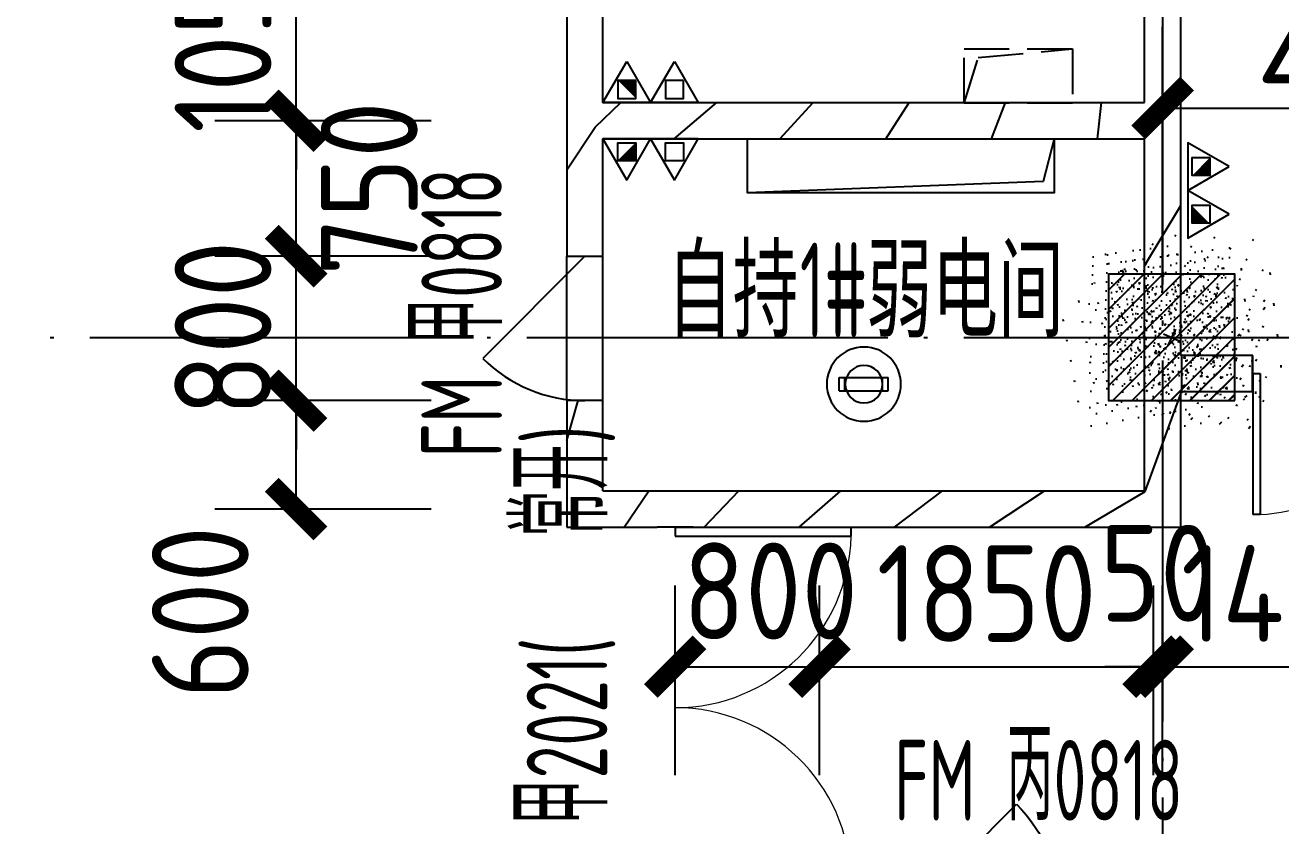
# Model space of a CAD drawing. Header units: inches. Extents: x 0 to 1813292486, y 0 to 3473589894.
# Drawn here: x 600483586 to 600490541, y 3473276914 to 3473281347 of the extents above; entities that cross this region are included whole.
import ezdxf
from ezdxf.xclip import XClip

# ---------------------------------------------------------------- set-up
doc = ezdxf.new("R2010")
doc.units = ezdxf.units.IN
doc.header["$LTSCALE"] = 1000
doc.header["$MEASUREMENT"] = 0
doc.header["$XCLIPFRAME"] = 2
doc.linetypes.add('AX-MALL-GIRD-200$0$DOTE', pattern=[2.4200000000000004, 2, -0.2, 0.02, -0.2])
doc.linetypes.add('EX-MALL-2F-DBKD$0$DASH', pattern=[0.35, 0.25, -0.1])
for name, color, linetype in [('A-Anno-Note', 241, 'Continuous'), ('AX-MALL-DIM-P02$0$A-Anno-Dims', 3, 'Continuous'), ('AX-MALL-DIM-P02$0$A-Detl-Thin', 131, 'Continuous'), ('AX-MALL-GIRD-200$0$A-Grid', 222, 'AX-MALL-GIRD-200$0$DOTE'), ('AX-MALL-P02-200$0$A-Anno-Note', 241, 'Continuous'), ('AX-MALL-WALL-P02$0$A-Anno-Note', 241, 'Continuous'), ('AX-MALL-WALL-P02-QT$0$A-Anno-Note', 241, 'Continuous'), ('AX-MALL-WALL-P02-QT$0$A-Detl-Thin', 131, 'Continuous'), ('AX-MALL-WALL-P02-QT$0$A-Wall', 2, 'Continuous'), ('AX-MALL-WALL-P02-QT$0$A-Wall-Patt', 13, 'Continuous'), ('AX-MALL-WALL-P02-QT$0$A-Wind', 4, 'Continuous'), ('AX-MALL-WORD-P02$0$A-Anno-Note', 241, 'Continuous'), ('AX-MALL-WORD-P02$0$A-Wind-Iden', 11, 'Continuous'), ('AX-MALL-ZTKD-P02$0$A-Anno-Note', 241, 'Continuous'), ('EX-MALL-2F-DBKD$0$0电井顶板开洞', 7, 'Continuous'), ('EX-MALL-2F-DBKD$0$TEL_底图', 7, 'Continuous'), ('EX-MALL-2F-DBKD-RD$0$TEL_底图', 7, 'Continuous'), ('PX-MALL-P02-LG$0$P-Exsh', 31, 'Continuous'), ('PX-MALL-P02-LG$0$PX-DSY-一层平面图$0$PX-B-P01$0$P-Gass-Anno', 41, 'Continuous'), ('SX-MALL-WALL-L-1F~2F$0$S-COLU', 30, 'Continuous'), ('SX-MALL-WALL-L-1F~2F$0$S-PATT-WALL', 83, 'Continuous'), ('SX-MALL-WALL-L-1F~2F$0$单形心', 4, 'Continuous')]:
    doc.layers.add(name, color=color, linetype=linetype)
doc.styles.add('AX-MALL-DIM-P02$0$_TCH_DIM_T3', font='gbenor.shx')
doc.styles.add('AX-MALL-WORD-P02$0$_TCH_WINDOW', font='gbenor.shx', dxfattribs={"bigfont": 'gbcbig.shx'})
doc.styles.add('AX-MALL-WORD-P02$0$STANDARD', font='gbenor.shx', dxfattribs={"bigfont": 'gbcbig.shx'})
doc.dimstyles.new('AX-MALL-DIM-P02$0$_TCH_ARCH&&180', dxfattribs={"dimtxt": 535.5, "dimasz": 270, "dimexe": 450, "dimexo": 450, "dimgap": 137.25, "dimtad": 1, "dimdec": 0, "dimzin": 0, "dimdsep": 46, "dimtxsty": 'AX-MALL-DIM-P02$0$_TCH_DIM_T3', "dimblk": 'AX-MALL-DIM-P02$0$_ArchTick', "dimcen": 0.09, "dimclrt": 7, "dimazin": 2, "dimtfac": 1, "dimtdec": 0, "dimtix": 1, "dimtmove": 2, "dimatfit": 3, "dimfxl": 500, "dimtolj": 1, "dimtzin": 0, "dimarcsym": 0})
pattern_1 = [(45, (0, 359.0227), (-353.55353201463, 353.55353201463), [])]

# ---------------------------------------------------------------- blocks, each defined once
blk = doc.blocks.new('AX-MALL-WORD-P02')
at = {"layer": 'AX-MALL-WORD-P02$0$A-Anno-Note', "style": 'AX-MALL-WORD-P02$0$STANDARD'}
for s, p in [('自持', (600319810.4878736, 3473167557.295706)), ('弱电间', (600320845.7210501, 3473167171.640971))]:
    blk.add_text(s, height=506.3829787234042, rotation=339.5681613092015, dxfattribs=at).set_placement(p)
at = {"layer": 'AX-MALL-WORD-P02$0$A-Anno-Note', "style": 'AX-MALL-WORD-P02$0$STANDARD', "width": 0.6}
blk.add_text('1#', height=525, rotation=339.5681613092015, dxfattribs=at).set_placement((600320501.3411562, 3473167299.932587))
at = {"layer": 'AX-MALL-WORD-P02$0$A-Wind-Iden', "style": 'AX-MALL-WORD-P02$0$_TCH_WINDOW', "width": 0.7}
for s, height, rotation, p in [('0818', 446.25, 69.56816131395966, (600319031.2846752, 3473168081.29827)), ('甲', 506.3829787234042, 69.56816131395966, (600318941.2075834, 3473167839.499621)), ('FM', 446.25, 69.56816131395966, (600318723.1118369, 3473167254.053802)), (')', 446.25, 69.5681612738726, (600319296.7488723, 3473167121.941134)), ('常开', 506.3829787234042, 69.5681612738726, (600319116.5946883, 3473166638.343836)), ('2021(', 446.25, 69.5681612738726, (600318649.246659, 3473165383.81708)), ('甲', 506.3829787234042, 69.5681612738726, (600318559.1695671, 3473165142.018431)), ('FM', 446.25, 339.5681615221386, (600320056.1825352, 3473164611.198679)), ('丙', 506.3829787234042, 339.5681615221386, (600320641.6283557, 3473164393.102934)), ('0818', 446.25, 339.5681615221386, (600320883.4270049, 3473164303.025844))]:
    blk.add_text(s, height=height, rotation=rotation, dxfattribs=at).set_placement(p)
blk = doc.blocks.new('AX-MALL-GIRD-200')
at = {"layer": 'AX-MALL-GIRD-200$0$A-Grid'}
for p, q in [((600241980.060326, 3473196551.41375), (600599876.0644244, 3473063224.650467)), ((600330787.703265, 3473189157.338247), (600292058.1643155, 3473085193.611165))]:
    blk.add_line(p, q, dxfattribs=at)
blk = doc.blocks.new('SX-MALL-WALL-L-1F~2F$0$BANWANG_XINGXIN')
at = {"color": 0}
for points in [[(0.7071067811865476, 0.7071067811865475), (-0.7071067811865477, -0.7071067811865475)], [(-0.7071067811865475, 0.7071067811865476), (0.7071067811865474, -0.7071067811865477)]]:
    blk.add_lwpolyline(points, dxfattribs=at)
blk = doc.blocks.new('SX-MALL-WALL-L-1F~2F')
at = {"layer": 'SX-MALL-WALL-L-1F~2F$0$S-PATT-WALL'}
h = blk.add_hatch(dxfattribs=at)
h.set_pattern_fill('钢筋混凝土', color=256, scale=15, pattern_type=2)
h.set_pattern_definition([(24.56816131876918, (600332895.3703448, 3473133870.135345), (-31.18316060756021, 68.21004687377882), []), (29.56816131876925, (600332895.3703448, 3473133870.135345), (97.53445422577846, -46.37920049590846), [11.25, -123.75]), (334.5681613187692, (600332895.3703448, 3473133870.135345), (19.88439775835759, 112.9961142864107), [9, -99]), (80.01956131876923, (600332903.4982159, 3473133866.270412), (117.4189029535321, 66.61682170576017), [9.5610285, -105.1713168]), (25.75236131876919, (600332905.8431298, 3473133898.247989), (141.3476152674957, -79.15081590010527), [16.87499999999951, -185.6249999999961]), (76.20376131876925, (600332917.6220934, 3473133891.652081), (182.3878362713222, 87.98253900728311), [14.3415432, -157.75695]), (330.7523613187692, (600332905.8431298, 3473133898.247989), (182.387767611897, 87.98268144025062), [13.49999999999975, -148.4999999999961]), (0.5681613187692669, (600332917.2812557, 3473133885.983436), (62.82047321120105, -87.84980446922418), [11.25, -123.75]), (305.5681613187692, (600332917.2812557, 3473133885.983436), (72.17288940056439, 89.18848105901375), [9, -99]), (51.01956131876926, (600332922.5162904, 3473133878.662615), (134.9933625470349, 1.33857134020591), [9.5610285, -105.1713168]), (17.06816131876921, (600332895.3703448, 3473133870.135345), (19.14085714793764, 46.15589493924091), [0.75, -97.8, 0.75, -100.5, 0.75, -99.375]), (347.0681613187692, (600332895.3703448, 3473133870.135345), (57.63084699394109, 41.66442757030211), [0.75, -57.3, 0.75, -95.55, 0.75, -37.875]), (307.0681613187692, (600332864.0247463, 3473133881.8125), (73.85474001336534, -31.12342331039777), [0.75, -37.5, 0.75, -117, 0.75, -155.25]), (297.0681613187692, (600332849.9684241, 3473133887.048892), (87.2164167648191, -16.46683781742514), [0.75, -48.75, 0.75, -77.69999999999999, 0.75, -110.25])])
h.paths.add_polyline_path([(600322636.5706084, 3473166130.999527), (600322880.9355905, 3473166786.961229), (600322224.9738877, 3473167031.326211), (600321980.6089056, 3473166375.364508)])
h = blk.add_hatch(dxfattribs=at)
h.set_pattern_fill('钢筋混凝土', color=256, scale=15, pattern_type=2)
h.set_pattern_definition([(24.56816131876918, (600332895.3703448, 3473133870.135345), (-31.18316060756021, 68.21004687377882), []), (29.56816131876925, (600332895.3703448, 3473133870.135345), (97.53445422577846, -46.37920049590846), [11.24999999999975, -123.749999999998]), (334.5681613187692, (600332895.3703448, 3473133870.135345), (19.8843977583576, 112.9961142864107), [8.999999999999755, -98.99999999999804]), (80.01956131876923, (600332903.4982159, 3473133866.270413), (117.4189029535321, 66.61682170576017), [9.5610285, -105.1713168]), (25.75236131876918, (600332905.8431298, 3473133898.247989), (141.3476152674957, -79.15081590010527), [16.87499999999999, -185.6249999999999]), (76.20376131876925, (600332917.6220934, 3473133891.652081), (182.3878362713222, 87.98253900728308), [14.3415432, -157.75695]), (330.7523613187692, (600332905.8431298, 3473133898.247989), (182.3877676118969, 87.98268144025063), [13.5, -148.4999999999999]), (0.5681613187692685, (600332917.2812557, 3473133885.983436), (62.82047321120105, -87.84980446922418), [11.25, -123.75]), (305.5681613187692, (600332917.2812557, 3473133885.983436), (72.17288940056437, 89.18848105901375), [8.999999999999998, -98.99999999999999]), (51.01956131876926, (600332922.5162905, 3473133878.662616), (134.9933625470349, 1.33857134020591), [9.5610285, -105.1713168]), (17.06816131876921, (600332895.3703448, 3473133870.135345), (19.14085714793764, 46.1558949392409), [0.7499999999999999, -97.79999999999998, 0.7499999999999999, -100.5, 0.7499999999999999, -99.37499999999999]), (347.0681613187692, (600332895.3703448, 3473133870.135345), (57.63084699394109, 41.66442757030211), [0.7499999999999999, -57.29999999999999, 0.7499999999999999, -95.54999999999998, 0.7499999999999999, -37.87499999999999]), (307.0681613187692, (600332864.0247462, 3473133881.8125), (73.85474001336533, -31.12342331039777), [0.7499999999999848, -37.49999999999903, 0.7499999999999848, -116.9999999999981, 0.7499999999999848, -155.2499999999961]), (297.0681613187692, (600332849.9684241, 3473133887.048892), (87.2164167648191, -16.46683781742514), [0.7499999999999999, -48.74999999999999, 0.7499999999999999, -77.69999999999997, 0.7499999999999999, -110.25])])
h.paths.add_polyline_path([(600322636.5706085, 3473166130.999527), (600322880.9355905, 3473166786.961229), (600322224.9738876, 3473167031.326211), (600321980.6089056, 3473166375.364508)])
at = {"layer": 'SX-MALL-WALL-L-1F~2F$0$S-COLU'}
blk.add_lwpolyline([(600322636.5706084, 3473166130.999527), (600322880.9355905, 3473166786.961229), (600322224.9738877, 3473167031.326211), (600321980.6089056, 3473166375.364508)], close=True, dxfattribs=at)
at = {"layer": 'SX-MALL-WALL-L-1F~2F$0$单形心', "xscale": 50, "yscale": 50, "zscale": 50}
blk.add_blockref('SX-MALL-WALL-L-1F~2F$0$BANWANG_XINGXIN', (600322430.772248, 3473166581.162868), dxfattribs=at)
blk = doc.blocks.new('SX-MALL-WALL-L-2F~3F')
ref = blk.add_blockref('SX-MALL-WALL-L-1F~2F', (0, 0))
XClip(ref).set_block_clipping_path([(600349769.7341375, 3473074679.418533), (600357001.7302529, 3473071985.287766), (600356499.8725733, 3473070638.124951), (600359302.5086629, 3473069594.060767), (600362345.1765132, 3473077761.653201), (600381551.4312518, 3473070606.759726), (600391553.7259278, 3473066880.611454), (600387749.827644, 3473056669.608357), (600391632.1759799, 3473055223.319679), (600395635.5522461, 3473065969.791956), (600406982.2408491, 3473061742.817497), (600403058.8006672, 3473051210.921831), (600412723.2437257, 3473047610.6332), (600445093.3740637, 3473134503.466942), (600393055.2444371, 3473153889.197227), (600387463.4997383, 3473138878.984498), (600380158.3525343, 3473141600.366193), (600382830.751978, 3473148774.027779), (600388210.8522022, 3473146769.782572), (600390696.2253517, 3473153441.399696), (600277474.697425, 3473195619.741203), (600273446.9822528, 3473184807.934726), (600257129.111771, 3473190886.82031), (600241575.9633431, 3473149136.690594), (600258197.8999482, 3473142944.531458), (600255239.7303221, 3473135003.762026), (600263182.3271956, 3473132044.911624), (600260741.6763649, 3473125493.34496), (600269350.4970673, 3473122286.306632), (600271511.1407766, 3473128086.235537), (600286270.1853781, 3473122588.058336), (600284109.5416689, 3473116788.129431), (600282580.7823727, 3473112684.400902), (600291840.7574171, 3473109234.788475), (600290827.7957876, 3473106515.642598), (600293360.405141, 3473105572.171298), (600294731.2544166, 3473109252.0137), (600323175.4764534, 3473098655.706329), (600321336.3302773, 3473093718.790065), (600344750.773286, 3473084996.222976), (600341987.4689643, 3473077578.540671), (600344583.6790427, 3473076611.376234), (600346015.5062013, 3473080454.904757), (600351201.5612961, 3473078522.947055)])
blk = doc.blocks.new('SX-MALL-WALL-2F~3F')
blk.add_blockref('SX-MALL-WALL-L-2F~3F', (0, 0))
blk = doc.blocks.new('EX-MALL-2F-DBKD-RD')
at = {"layer": 'EX-MALL-2F-DBKD-RD$0$TEL_底图', "color": 1, "linetype": 'ByBlock'}
blk.add_lwpolyline([(600320612.6135111, 3473168432.329733), (600322205.6633606, 3473167838.871919), (600322100.9355112, 3473167557.745475), (600320507.8856621, 3473168151.203289)], close=True, dxfattribs=at)
blk.add_lwpolyline([(600322205.6633153, 3473167838.871796), (600322064.4661366, 3473167638.539086), (600320507.8856618, 3473168151.203289)], dxfattribs=at)
blk = doc.blocks.new('EX-MALL-2F-DBKD')
at = {"layer": 'EX-MALL-2F-DBKD$0$0电井顶板开洞', "linetype": 'EX-MALL-2F-DBKD$0$DASH'}
blk.add_lwpolyline([(600322368.2997582, 3473167988.902359), (600321806.0469353, 3473168198.358232), (600321910.7748717, 3473168479.484644), (600322473.0276947, 3473168270.02877)], close=True, dxfattribs=at)
blk.add_lwpolyline([(600321806.046936, 3473168198.358235), (600321968.0887792, 3473168407.435842), (600322472.7535745, 3473168270.130889)], dxfattribs=at)
at = {"layer": 'EX-MALL-2F-DBKD$0$TEL_底图'}
blk.add_blockref('EX-MALL-2F-DBKD-RD', (0, 0), dxfattribs=at)
blk = doc.blocks.new('AX-MALL-WALL-P02-QT$0$$DorLib2D$00000002')
for p, q in [((-0.5, -5.684341886080802e-17), (-0.5000000000000007, 0.4875)), ((-0.4750000000000007, 0.4875), (-0.5000000000000007, 0.4875)), ((-0.475, -2.842170943040401e-17), (-0.4750000000000007, 0.4875)), ((0.475, -2.842170943040401e-17), (0.4750000000000007, 0.4875)), ((0.4750000000000007, 0.4875), (0.5000000000000007, 0.4875)), ((0.5, -5.684341886080802e-17), (0.5000000000000007, 0.4875)), ((-0.5, -5.684341886080802e-17), (-0.475, -2.842170943040401e-17)), ((0.5, -5.684341886080802e-17), (0.475, -2.842170943040401e-17))]:
    blk.add_line(p, q)
at = {"lineweight": 13}
for centre, start, end in [((-0.4875, -4.263256414560601e-17), 0, 88.53071641864632), ((0.4875, -4.263256414560601e-17), 91.4692835813537, 180)]:
    blk.add_arc(centre, 0.4875, start, end, dxfattribs=at)
blk = doc.blocks.new('AX-MALL-WALL-P02-QT$0$$DorLib2D$00000114')
at = {"color": 0}
blk.add_line((0.4999999999999964, 3.552713678800501e-15), (-0.2071067811864751, 0.7071067811864857), dxfattribs=at)
blk.add_arc((0.5000000000013856, -1.154631945610163e-12), 1.000000000001696, 135, 180, dxfattribs=at)
blk = doc.blocks.new('AX-MALL-WALL-P02-QT')
at = {"layer": 'AX-MALL-WALL-P02-QT$0$A-Wall-Patt'}
h = blk.add_hatch(dxfattribs=at)
h.set_pattern_fill('普通砖', color=256, scale=200, style=0)
h.set_pattern_definition(pattern_1)
h.paths.add_polyline_path([(600322771.5929817, 3473167734.759731), (600322896.5380679, 3473167688.214019), (600323908.9072791, 3473170405.769646), (600323783.9621929, 3473170452.315357), (600323686.5803666, 3473170381.879397), (600322744.0297217, 3473167851.741401)])
h = blk.add_hatch(dxfattribs=at)
h.set_pattern_fill('普通砖', color=256, scale=200, style=0)
h.set_pattern_definition(pattern_1)
h.paths.add_polyline_path([(600319932.7652808, 3473168899.019896), (600320264.4034702, 3473169789.253634), (600320076.9858407, 3473169859.0722), (600319710.4383682, 3473168875.129648), (600319835.3834544, 3473168828.583937)])
h = blk.add_hatch(dxfattribs=at)
h.set_pattern_fill('普通砖', color=256, scale=200, style=0)
h.set_pattern_definition(pattern_1)
h.paths.add_polyline_path([(600319835.3834546, 3473168828.583937), (600319862.9467146, 3473168711.602267), (600322674.2111555, 3473167664.323771), (600322771.5929817, 3473167734.75973), (600322744.0297217, 3473167851.741401), (600319932.7652808, 3473168899.019896)])
h = blk.add_hatch(dxfattribs=at)
h.set_pattern_fill('普通砖', color=256, scale=200, style=0)
h.set_pattern_definition(pattern_1)
h.paths.add_polyline_path([(600319710.4383682, 3473168875.129648), (600319448.6187444, 3473168172.313537), (600319636.0363739, 3473168102.494971), (600319862.9467146, 3473168711.602267), (600319835.3834547, 3473168828.583937)])
h = blk.add_hatch(dxfattribs=at)
h.set_pattern_fill('普通砖', color=256, scale=200, style=0)
h.set_pattern_definition(pattern_1)
h.paths.add_polyline_path([(600322345.3355597, 3473166399.563469), (600322442.717386, 3473166469.999428), (600322896.5380678, 3473167688.214019), (600322771.5929817, 3473167734.75973), (600322674.2111555, 3473167664.323771), (600322220.3904736, 3473166446.10918)])
h = blk.add_hatch(dxfattribs=at)
h.set_pattern_fill('普通砖', color=256, scale=200, style=0)
h.set_pattern_definition(pattern_1)
h.paths.add_polyline_path([(600319182.2156893, 3473166884.28037), (600319356.7621084, 3473167352.824453), (600319169.3444791, 3473167422.643019), (600318924.9794936, 3473166766.681307)])
h = blk.add_hatch(dxfattribs=at)
h.set_pattern_fill('普通砖', color=256, scale=200, style=0)
h.set_pattern_definition(pattern_1)
h.paths.add_polyline_path([(600319182.2156893, 3473166884.28037), (600318924.9794936, 3473166766.681307), (600319393.523567, 3473166592.134892), (600319510.5052371, 3473166619.698151), (600319557.050948, 3473166744.643238)])
h = blk.add_hatch(dxfattribs=at)
h.set_pattern_fill('普通砖', color=256, scale=200, style=0)
h.set_pattern_definition(pattern_1)
h.paths.add_polyline_path([(600319510.5052371, 3473166619.698152), (600319580.9411964, 3473166522.316325), (600322111.0791922, 3473165579.76568), (600321993.4801292, 3473165837.001876), (600319557.050948, 3473166744.643238)])
h = blk.add_hatch(dxfattribs=at)
h.set_pattern_fill('普通砖', color=256, scale=200, style=0)
h.set_pattern_definition(pattern_1)
h.paths.add_polyline_path([(600319393.523567, 3473166592.134892), (600319580.9411964, 3473166522.316325), (600319510.5052372, 3473166619.698151)])
h = blk.add_hatch(dxfattribs=at)
h.set_pattern_fill('普通砖', color=256, scale=200, style=0)
h.set_pattern_definition(pattern_1)
h.paths.add_polyline_path([(600322372.8988197, 3473166282.581799), (600322747.7340783, 3473166142.944666), (600322817.5526446, 3473166330.362296), (600322442.717386, 3473166469.999428), (600322345.3355597, 3473166399.563469)])
h = blk.add_hatch(dxfattribs=at)
h.set_pattern_fill('普通砖', color=256, scale=200, style=0)
h.set_pattern_definition(pattern_1)
h.paths.add_polyline_path([(600321993.4801292, 3473165837.001876), (600322111.0791922, 3473165579.76568), (600322372.8988197, 3473166282.581799), (600322345.3355597, 3473166399.563469), (600322220.3904736, 3473166446.10918)])
at = {"layer": 'AX-MALL-WALL-P02-QT$0$A-Wall'}
for p, q in [((600322744.0297217, 3473167851.741401), (600323686.5803666, 3473170381.879397)), ((600322896.5380679, 3473167688.214019), (600323908.9072791, 3473170405.769646)), ((600320076.9858407, 3473169859.0722), (600319710.4383682, 3473168875.129648)), ((600319932.7652808, 3473168899.019896), (600320264.4034702, 3473169789.253634)), ((600319932.7652808, 3473168899.019896), (600322744.0297217, 3473167851.741401)), ((600319710.4383682, 3473168875.129648), (600319448.6187444, 3473168172.313537)), ((600319636.0363739, 3473168102.494971), (600319862.9467146, 3473168711.602267)), ((600319862.9467146, 3473168711.602267), (600322674.2111555, 3473167664.323771)), ((600319448.6187444, 3473168172.313537), (600319636.0363739, 3473168102.494971)), ((600322220.3904736, 3473166446.10918), (600322674.2111555, 3473167664.323771)), ((600322442.717386, 3473166469.999428), (600322896.5380678, 3473167688.214019)), ((600319169.3444791, 3473167422.643019), (600318924.9794936, 3473166766.681307)), ((600319356.7621084, 3473167352.824453), (600319169.3444791, 3473167422.643019)), ((600319182.2156893, 3473166884.28037), (600319356.7621084, 3473167352.824453)), ((600319182.2156893, 3473166884.28037), (600319557.050948, 3473166744.643238)), ((600318924.9794936, 3473166766.681307), (600319393.523567, 3473166592.134892)), ((600319557.050948, 3473166744.643238), (600321993.4801292, 3473165837.001876)), ((600319580.9411964, 3473166522.316325), (600319393.523567, 3473166592.134892)), ((600319580.9411964, 3473166522.316325), (600322111.0791922, 3473165579.76568)), ((600322817.5526446, 3473166330.362296), (600322442.717386, 3473166469.999428)), ((600321993.4801292, 3473165837.001876), (600322220.3904736, 3473166446.10918)), ((600322747.7340783, 3473166142.944666), (600322817.5526446, 3473166330.362296)), ((600322111.0791922, 3473165579.76568), (600322372.8988197, 3473166282.581799)), ((600322372.8988197, 3473166282.581799), (600322747.7340783, 3473166142.944666))]:
    blk.add_line(p, q, dxfattribs=at)
at = {"layer": 'AX-MALL-WALL-P02-QT$0$A-Wind'}
for p, q in [((600319169.344479, 3473167422.643019), (600319448.6187443, 3473168172.313537)), ((600319356.7621084, 3473167352.824453), (600319636.0363737, 3473168102.494971))]:
    blk.add_line(p, q, dxfattribs=at)
at = {"layer": 'AX-MALL-WALL-P02-QT$0$A-Anno-Note'}
blk.add_blockref('EX-MALL-2F-DBKD', (0, 0), dxfattribs=at)
at = {"layer": 'AX-MALL-WALL-P02-QT$0$A-Detl-Thin'}
blk.add_blockref('SX-MALL-WALL-2F~3F', (0, 0), dxfattribs=at)
at = {"layer": 'AX-MALL-WALL-P02-QT$0$A-Wind'}
blk.add_blockref('AX-MALL-GIRD-200', (0, 0), dxfattribs=at)
at = {"layer": 'AX-MALL-WALL-P02-QT$0$A-Wind', "zscale": 200}
for name, p, xscale, yscale, rotation in [('AX-MALL-WALL-P02-QT$0$$DorLib2D$00000114', (600319402.6904263, 3473167762.568995), 800, 800, 69.5681613204299), ('AX-MALL-WALL-P02-QT$0$$DorLib2D$00000002', (600319138.1395497, 3473165620.137461), -2000, -2000, 69.56816131385352), ('AX-MALL-WALL-P02-QT$0$$DorLib2D$00000002', (600323532.313879, 3473165957.379216), -1600, -1600, 339.5681613118508), ('AX-MALL-WALL-P02-QT$0$$DorLib2D$00000114', (600320370.6144924, 3473163987.155374), -800, 800, 339.5681612787586)]:
    blk.add_blockref(name, p, dxfattribs=dict(at, xscale=xscale, yscale=yscale, rotation=rotation))
blk = doc.blocks.new('AX-MALL-WALL-P02')
at = {"layer": 'AX-MALL-WALL-P02$0$A-Anno-Note'}
blk.add_blockref('AX-MALL-WORD-P02', (0, 0), dxfattribs=at)
blk.add_blockref('AX-MALL-WALL-P02-QT', (0, 0), dxfattribs=at)
blk = doc.blocks.new('PX-MALL-P02-LG$0$PX-DSY-一层平面图$0$PX-B-P01$0$A$C3BA02923')
for p, q in [((-205.0528028229019, 54.52846630102431), (200.4903818683233, 54.52846630105341)), ((-205.0528028229019, 54.52846630102431), (-205.0528028229019, -54.52846630098065)), ((-158.9956803772366, 54.52846630102431), (-158.9956803772366, -54.52846630098065)), ((154.4332594227744, 54.52846630102431), (154.4332594227744, -54.52846630098065)), ((200.4903818683233, 54.52846630105341), (200.4903818685561, -54.52846630105341)), ((-205.0528028229019, -54.52846630098065), (200.4903818685561, -54.52846630105341))]:
    blk.add_line(p, q)
for radius in [308.1916796825826, 155.3229930804212]:
    blk.add_circle((0, 0), radius)
blk = doc.blocks.new('PX-MALL-P02-LG$0$MHQ')
at = {"layer": 'PX-MALL-P02-LG$0$P-Exsh', "ltscale": 0.7}
h = blk.add_hatch(dxfattribs=at)
h.set_pattern_fill('ANSI31', color=256, scale=25, style=0)
h.set_pattern_definition([(45, (-160019.2306599375, -42228.3236173685), (-28.0633003783411, 28.0633003783411), [])])
h.paths.add_polyline_path([(-75.0000000015425, 185.1731819980414), (75, 185.1731819980414), (75, 35.17318199802685), (-75.0000000015425, 35.17318199802685)])
for points in [[(0, 346.4101615137042), (-200, -1.455191522836685e-11), (200, -1.455191522836685e-11)], [(0, 346.4101615137042), (-200, -1.455191522836685e-11), (200, -1.455191522836685e-11)], [(0, 346.4101615137042), (-200, -1.455191522836685e-11), (200, -1.455191522836685e-11)], [(-75.0000000015425, 185.1731819980414), (75, 185.1731819980414), (75, 35.17318199802685), (-75.0000000015425, 35.17318199802685)]]:
    blk.add_lwpolyline(points, close=True, dxfattribs=at)
blk = doc.blocks.new('PX-MALL-P02-LG$0$A$C301F1425')
at = {"layer": 'PX-MALL-P02-LG$0$P-Exsh', "ltscale": 0.7}
for p in [(-200, 1.455191522836685e-11), (200, 1.455191522836685e-11)]:
    blk.add_blockref('PX-MALL-P02-LG$0$MHQ', p, dxfattribs=at)
blk = doc.blocks.new('PX-MALL-P02-LG$0$20200929200250')
at = {"layer": 'PX-MALL-P02-LG$0$P-Exsh', "ltscale": 0.7, "xscale": 0.6600000001490116, "yscale": 0.6600000001490116, "zscale": 0.6600000001490116}
for p in [(-132.0000001192093, 40), (131.9999997615814, 40)]:
    blk.add_blockref('PX-MALL-P02-LG$0$MHQ', p, dxfattribs=at)
blk = doc.blocks.new('PX-MALL-P02-LG')
at = {"yscale": 0.6600000001490116, "zscale": 0.6600000001490116}
for p, xscale, rotation in [((600320180.1567744, 3473168806.859193), -0.6600000001490116, 339.5681612990205), ((600320110.3382446, 3473168619.441662), 0.6600000001490116, 159.5681612164019)]:
    blk.add_blockref('PX-MALL-P02-LG$0$A$C301F1425', p, dxfattribs=dict(at, xscale=xscale, rotation=rotation))
at = {"layer": 'PX-MALL-P02-LG$0$P-Exsh', "rotation": 249.568161219482}
blk.add_blockref('PX-MALL-P02-LG$0$20200929200250', (600322761.7882348, 3473167326.497994), dxfattribs=at)
at = {"layer": 'PX-MALL-P02-LG$0$PX-DSY-一层平面图$0$PX-B-P01$0$P-Gass-Anno', "xscale": -0.6666666666666912, "yscale": 0.6666666666666912, "zscale": 0.6666666666666665, "rotation": 159.5681613098035}
blk.add_blockref('PX-MALL-P02-LG$0$PX-DSY-一层平面图$0$PX-B-P01$0$A$C3BA02923', (600320743.0902358, 3473166933.666349, -1.253959187397007e-07), dxfattribs=at)
blk = doc.blocks.new('AX-MALL-ZTKD-P02')
at = {"layer": 'AX-MALL-ZTKD-P02$0$A-Anno-Note'}
blk.add_blockref('AX-MALL-GIRD-200', (0, 0), dxfattribs=at)
blk = doc.blocks.new('AX-MALL-DIM-P02$0$_ArchTick')
at = {"color": 0, "linetype": 'ByBlock', "const_width": 0.4}
blk.add_lwpolyline([(-0.5, -0.5), (0.5, 0.5)], dxfattribs=at)
blk = doc.blocks.new('*D1135')
at = {"layer": 'AX-MALL-DIM-P02$0$A-Anno-Dims', "color": 0, "lineweight": -2, "transparency": 16777216}
for p, q in [((600318465.8641696, 3473167684.710076), (600317342.9000013, 3473168103.04718)), ((600317555.1339648, 3473167383.702509), (600317764.5896673, 3473167945.955406)), ((600318256.408467, 3473167122.457179), (600317133.4442987, 3473167540.794283))]:
    blk.add_line(p, q, dxfattribs=at)
at = {"layer": 'AX-MALL-DIM-P02$0$A-Anno-Dims', "color": 0, "lineweight": -2, "transparency": 16777216, "xscale": 270, "yscale": 270, "zscale": 270}
for p, rotation in [((600317764.5896673, 3473167945.955406), 69.5681613207719), ((600317555.1339648, 3473167383.702509), 249.5681613207719)]:
    blk.add_blockref('AX-MALL-DIM-P02$0$_ArchTick', p, dxfattribs=dict(at, rotation=rotation))
at = {"layer": 'AX-MALL-DIM-P02$0$A-Anno-Dims', "color": 7, "transparency": 16777216, "insert": (600316857.876514, 3473167033.103238), "char_height": 535.5, "attachment_point": 5, "rotation": 69.5681613207719, "style": 'AX-MALL-DIM-P02$0$_TCH_DIM_T3'}
blk.add_mtext('\\A1;600', dxfattribs=at)
blk = doc.blocks.new('*D1136')
at = {"layer": 'AX-MALL-DIM-P02$0$A-Anno-Dims', "color": 0, "lineweight": -2, "transparency": 16777216}
for p, q in [((600318043.8639326, 3473168695.625924), (600318138.1189971, 3473168948.639724)), ((600318745.138435, 3473168434.380595), (600317622.1742666, 3473168852.717699)), ((600317764.5896676, 3473167945.955408), (600318043.8639326, 3473168695.625924)), ((600318465.8641698, 3473167684.710078), (600317342.9000015, 3473168103.047182)), ((600317764.5896676, 3473167945.955408), (600317670.3346031, 3473167692.941608))]:
    blk.add_line(p, q, dxfattribs=at)
at = {"layer": 'AX-MALL-DIM-P02$0$A-Anno-Dims', "color": 0, "lineweight": -2, "transparency": 16777216, "xscale": 270, "yscale": 270, "zscale": 270}
for p, rotation in [((600318043.8639326, 3473168695.625924), 249.5681613177575), ((600317764.5896676, 3473167945.955408), 69.5681613177575)]:
    blk.add_blockref('AX-MALL-DIM-P02$0$_ArchTick', p, dxfattribs=dict(at, rotation=rotation))
at = {"layer": 'AX-MALL-DIM-P02$0$A-Anno-Dims', "color": 7, "transparency": 16777216, "insert": (600317524.7061002, 3473168462.173263), "char_height": 535.5, "attachment_point": 5, "rotation": 69.56816131775747, "style": 'AX-MALL-DIM-P02$0$_TCH_DIM_T3'}
blk.add_mtext('\\A1;800', dxfattribs=at)
blk = doc.blocks.new('*D1137')
at = {"layer": 'AX-MALL-DIM-P02$0$A-Anno-Dims', "color": 0, "lineweight": -2, "transparency": 16777216}
for p, q in [((600319006.958059, 3473169137.196705), (600317883.9938906, 3473169555.533809)), ((600318043.8639325, 3473168695.625923), (600318305.6835567, 3473169398.442035)), ((600318745.1384348, 3473168434.380594), (600317622.1742665, 3473168852.717698))]:
    blk.add_line(p, q, dxfattribs=at)
at = {"layer": 'AX-MALL-DIM-P02$0$A-Anno-Dims', "color": 0, "lineweight": -2, "transparency": 16777216, "xscale": 270, "yscale": 270, "zscale": 270}
for p, rotation in [((600318305.6835567, 3473169398.442035), 69.5681613143042), ((600318043.8639325, 3473168695.625923), 249.5681613143042)]:
    blk.add_blockref('AX-MALL-DIM-P02$0$_ArchTick', p, dxfattribs=dict(at, rotation=rotation))
at = {"layer": 'AX-MALL-DIM-P02$0$A-Anno-Dims', "color": 7, "transparency": 16777216, "insert": (600318554.2944438, 3473168905.651383), "char_height": 535.5, "attachment_point": 5, "rotation": 69.5681613143042, "style": 'AX-MALL-DIM-P02$0$_TCH_DIM_T3'}
blk.add_mtext('\\A1;750', dxfattribs=at)
blk = doc.blocks.new('*D1138')
at = {"layer": 'AX-MALL-DIM-P02$0$A-Anno-Dims', "color": 0, "lineweight": -2, "transparency": 16777216}
for p, q in [((600318672.231029, 3473170382.384587), (600318766.4860935, 3473170635.398387)), ((600319373.5055314, 3473170121.139258), (600318250.5413629, 3473170539.476362)), ((600318305.6835568, 3473169398.442035), (600318672.231029, 3473170382.384587)), ((600319006.9580592, 3473169137.196706), (600317883.9938906, 3473169555.53381)), ((600318305.6835568, 3473169398.442035), (600318211.4284921, 3473169145.428236))]:
    blk.add_line(p, q, dxfattribs=at)
at = {"layer": 'AX-MALL-DIM-P02$0$A-Anno-Dims', "color": 0, "lineweight": -2, "transparency": 16777216, "xscale": 270, "yscale": 270, "zscale": 270}
for p, rotation in [((600318672.231029, 3473170382.384587), 249.5681613171762), ((600318305.6835568, 3473169398.442035), 69.56816131717622)]:
    blk.add_blockref('AX-MALL-DIM-P02$0$_ArchTick', p, dxfattribs=dict(at, rotation=rotation))
at = {"layer": 'AX-MALL-DIM-P02$0$A-Anno-Dims', "color": 7, "transparency": 16777216, "insert": (600318109.4365933, 3473170031.795908), "char_height": 535.5, "attachment_point": 5, "rotation": 69.56816131717623, "style": 'AX-MALL-DIM-P02$0$_TCH_DIM_T3'}
blk.add_mtext('\\A1;1050', dxfattribs=at)
blk = doc.blocks.new('*D1165')
at = {"layer": 'AX-MALL-DIM-P02$0$A-Anno-Dims', "color": 0, "lineweight": -2, "transparency": 16777216}
for p, q in [((600319007.6828922, 3473165269.945831), (600319374.4795221, 3473166254.557206)), ((600319757.3534094, 3473164990.671565), (600320124.1500393, 3473165975.282939)), ((600319217.3877474, 3473165832.86754), (600319967.0582646, 3473165553.593274))]:
    blk.add_line(p, q, dxfattribs=at)
at = {"layer": 'AX-MALL-DIM-P02$0$A-Anno-Dims', "color": 0, "lineweight": -2, "transparency": 16777216, "xscale": 270, "yscale": 270, "zscale": 270}
for p, rotation in [((600319217.3877474, 3473165832.86754), 159.5681612437123), ((600319967.0582646, 3473165553.593274), 339.5681612437123)]:
    blk.add_blockref('AX-MALL-DIM-P02$0$_ArchTick', p, dxfattribs=dict(at, rotation=rotation))
at = {"layer": 'AX-MALL-DIM-P02$0$A-Anno-Dims', "color": 7, "transparency": 16777216, "insert": (600319858.5503224, 3473166041.142849), "char_height": 535.5, "attachment_point": 5, "rotation": 339.5681612437123, "style": 'AX-MALL-DIM-P02$0$_TCH_DIM_T3'}
blk.add_mtext('\\A1;800', dxfattribs=at)
blk = doc.blocks.new('*D1166')
at = {"layer": 'AX-MALL-DIM-P02$0$A-Anno-Dims', "color": 0, "lineweight": -2, "transparency": 16777216}
for p, q in [((600319757.3534095, 3473164990.671565), (600320124.1500392, 3473165975.282939)), ((600319967.0582645, 3473165553.593273), (600321700.6713367, 3473164907.771532)), ((600321490.9664817, 3473164344.849823), (600321857.7631114, 3473165329.461198))]:
    blk.add_line(p, q, dxfattribs=at)
at = {"layer": 'AX-MALL-DIM-P02$0$A-Anno-Dims', "color": 0, "lineweight": -2, "transparency": 16777216, "xscale": 270, "yscale": 270, "zscale": 270}
for p, rotation in [((600319967.0582645, 3473165553.593273), 159.5681612436862), ((600321700.6713367, 3473164907.771532), 339.5681612436862)]:
    blk.add_blockref('AX-MALL-DIM-P02$0$_ArchTick', p, dxfattribs=dict(at, rotation=rotation))
at = {"layer": 'AX-MALL-DIM-P02$0$A-Anno-Dims', "color": 7, "transparency": 16777216, "insert": (600320975.2473978, 3473165610.203102), "char_height": 535.5, "attachment_point": 5, "rotation": 339.5681612436862, "style": 'AX-MALL-DIM-P02$0$_TCH_DIM_T3'}
blk.add_mtext('\\A1;1850', dxfattribs=at)
blk = doc.blocks.new('*D1167')
at = {"layer": 'AX-MALL-DIM-P02$0$A-Anno-Dims', "color": 0, "lineweight": -2, "transparency": 16777216}
for p, q in [((600321490.9664812, 3473164344.849823), (600321857.7631118, 3473165329.461197)), ((600321537.8208851, 3473164327.395183), (600321904.6175157, 3473165312.006557)), ((600321700.6713367, 3473164907.771532), (600321447.6575372, 3473165002.026597)), ((600321700.6713367, 3473164907.771532), (600321747.5257405, 3473164890.316891)), ((600321747.5257405, 3473164890.316891), (600322000.5395399, 3473164796.061826))]:
    blk.add_line(p, q, dxfattribs=at)
at = {"layer": 'AX-MALL-DIM-P02$0$A-Anno-Dims', "color": 0, "lineweight": -2, "transparency": 16777216, "xscale": 270, "yscale": 270, "zscale": 270}
for p, rotation in [((600321700.6713367, 3473164907.771532), 339.5681611989194), ((600321747.5257405, 3473164890.316891), 159.5681611989195)]:
    blk.add_blockref('AX-MALL-DIM-P02$0$_ArchTick', p, dxfattribs=dict(at, rotation=rotation))
at = {"layer": 'AX-MALL-DIM-P02$0$A-Anno-Dims', "color": 7, "transparency": 16777216, "insert": (600321904.7869328, 3473165384.075521), "char_height": 535.5, "attachment_point": 5, "rotation": 339.5681611989195, "style": 'AX-MALL-DIM-P02$0$_TCH_DIM_T3'}
blk.add_mtext('\\A1;50', dxfattribs=at)
blk = doc.blocks.new('*D1168')
at = {"layer": 'AX-MALL-DIM-P02$0$A-Anno-Dims', "color": 0, "lineweight": -2, "transparency": 16777216}
for p, q in [((600321537.8208855, 3473164327.395184), (600321904.6175152, 3473165312.006558)), ((600321747.5257405, 3473164890.316892), (600321494.511941, 3473164984.571957)), ((600321747.5257405, 3473164890.316892), (600323059.4491476, 3473164401.586926)), ((600322849.7442926, 3473163838.665217), (600323216.5409223, 3473164823.276591)), ((600323059.4491476, 3473164401.586926), (600323312.4629471, 3473164307.331861))]:
    blk.add_line(p, q, dxfattribs=at)
at = {"layer": 'AX-MALL-DIM-P02$0$A-Anno-Dims', "color": 0, "lineweight": -2, "transparency": 16777216, "xscale": 270, "yscale": 270, "zscale": 270}
for p, rotation in [((600321747.5257405, 3473164890.316892), 339.5681612443831), ((600323059.4491476, 3473164401.586926), 159.5681612443831)]:
    blk.add_blockref('AX-MALL-DIM-P02$0$_ArchTick', p, dxfattribs=dict(at, rotation=rotation))
at = {"layer": 'AX-MALL-DIM-P02$0$A-Anno-Dims', "color": 7, "transparency": 16777216, "insert": (600322544.8700413, 3473165025.472608), "char_height": 535.5, "attachment_point": 5, "rotation": 339.56816124438313, "style": 'AX-MALL-DIM-P02$0$_TCH_DIM_T3'}
blk.add_mtext('\\A1;1400', dxfattribs=at)
blk = doc.blocks.new('*D1447')
at = {"layer": 'AX-MALL-DIM-P02$0$A-Anno-Dims', "color": 0, "lineweight": -2, "transparency": 16777216}
for p, q in [((600322471.1910622, 3473166832.889563), (600322984.3676262, 3473168210.436258)), ((600322827.2758524, 3473167788.746592), (600324982.5785887, 3473166985.833082)), ((600324626.4937985, 3473166029.976052), (600325139.6703625, 3473167407.522748))]:
    blk.add_line(p, q, dxfattribs=at)
at = {"layer": 'AX-MALL-DIM-P02$0$A-Anno-Dims', "color": 0, "lineweight": -2, "transparency": 16777216, "xscale": 270, "yscale": 270, "zscale": 270}
for p, rotation in [((600322827.2758524, 3473167788.746592), 159.568161356376), ((600324982.5785887, 3473166985.833082), 339.568161356376)]:
    blk.add_blockref('AX-MALL-DIM-P02$0$_ArchTick', p, dxfattribs=dict(at, rotation=rotation))
at = {"layer": 'AX-MALL-DIM-P02$0$A-Anno-Dims', "color": 7, "transparency": 16777216, "insert": (600324046.3098168, 3473167766.810536), "char_height": 535.5, "attachment_point": 5, "rotation": 339.568161356376, "style": 'AX-MALL-DIM-P02$0$_TCH_DIM_T3'}
blk.add_mtext('\\A1;2300', dxfattribs=at)
blk = doc.blocks.new('AX-MALL-DIM-P02')
at = {"layer": 'AX-MALL-DIM-P02$0$A-Detl-Thin'}
blk.add_blockref('AX-MALL-ZTKD-P02', (-2.384185791015625e-06, 9.5367431640625e-07), dxfattribs=at)
at = {"layer": 'AX-MALL-DIM-P02$0$A-Anno-Dims'}
for p1, p2, distance, picture, middle in [((600319428.647725, 3473168980.104931), (600319795.1951973, 3473169964.047483), 1198.354895580131, '*D1138', (600318109.4365933, 3473170031.795908)), ((600318887.5538359, 3473167527.618303), (600319166.8281009, 3473168277.28882), 1198.3548957465914, '*D1136', (600317524.7061002, 3473168462.173263)), ((600322314.0992882, 3473166411.199897), (600324469.4020244, 3473165608.286386), 1470.028940652756, '*D1447', (600324046.3098168, 3473167766.810536)), ((600319600.2616347, 3473164568.981899), (600321333.8747069, 3473163923.160158), 1050.7137218284847, '*D1166', (600320975.2473978, 3473165610.203102)), ((600321380.7291107, 3473163905.705517), (600322692.6525178, 3473163416.975551), 1050.7137227221617, '*D1168', (600322544.8700413, 3473165025.472608))]:
    dim = blk.add_aligned_dim(p1=p1, p2=p2, distance=distance, dimstyle='AX-MALL-DIM-P02$0$_TCH_ARCH&&180', dxfattribs=at)
    dim.commit()
    dim.dimension.update_dxf_attribs({"geometry": picture, "text_midpoint": middle})
for base, p1, p2, angle, picture, middle in [((600318305.6835567, 3473169398.442035), (600319166.8281009, 3473168277.28882), (600319428.647725, 3473168980.104931), 69.5681613143042, '*D1137', (600318554.2944438, 3473168905.651383)), ((600317764.5896673, 3473167945.955406), (600318678.0981332, 3473166965.365405), (600318887.5538359, 3473167527.618303), 69.5681613048761, '*D1135', (600316857.876514, 3473167033.103238)), ((600319967.0582646, 3473165553.593274), (600318850.5911175, 3473164848.256165), (600319600.2616347, 3473164568.981899), 339.56816124371227, '*D1165', (600319858.5503224, 3473166041.142849)), ((600321747.5257405, 3473164890.316891), (600321333.8747061, 3473163923.160158), (600321380.72911, 3473163905.705517), 339.56816017484107, '*D1167', (600321904.7869328, 3473165384.075521))]:
    dim = blk.add_linear_dim(base=base, p1=p1, p2=p2, angle=angle, dimstyle='AX-MALL-DIM-P02$0$_TCH_ARCH&&180', dxfattribs=at)
    dim.commit()
    dim.dimension.update_dxf_attribs({"geometry": picture, "text_midpoint": middle, "dimtype": 129})
blk = doc.blocks.new('AX-MALL-P02-200')
at = {"layer": 'AX-MALL-P02-200$0$A-Anno-Note'}
blk.add_blockref('AX-MALL-WALL-P02', (0, 0), dxfattribs=at)
for name in ['AX-MALL-DIM-P02', 'PX-MALL-P02-LG']:
    blk.add_blockref(name, (0, 0), dxfattribs=at)

msp = doc.modelspace()

# ---------------------------------------------------------------- block references
at = {"layer": 'A-Anno-Note', "rotation": 20.43183869077545}
msp.add_blockref('AX-MALL-P02-200', (1250392458.527329, 9048125.682563305), dxfattribs=at)

doc.saveas('drawing.dxf')
